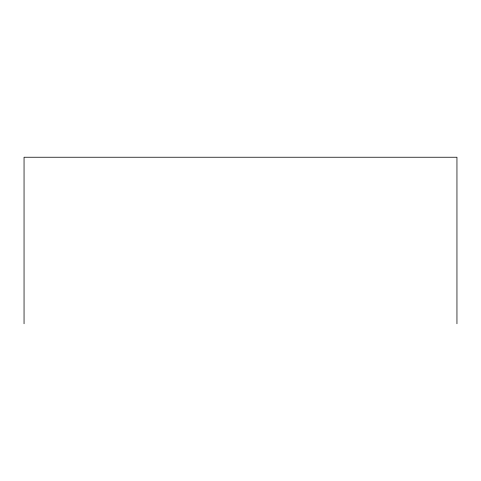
<?xml version="1.0" encoding="UTF-8"?>
<svg xmlns="http://www.w3.org/2000/svg" width="481" height="481" viewBox="0 0 481 481"><rect width="100%" height="100%" fill="white"/><g stroke="black" fill="none" stroke-linecap="round" stroke-linejoin="round"><path stroke-width="0.72" d="M456.95 323.761L456.95 157.239L24.05 157.239L24.05 323.761"/></g></svg>
